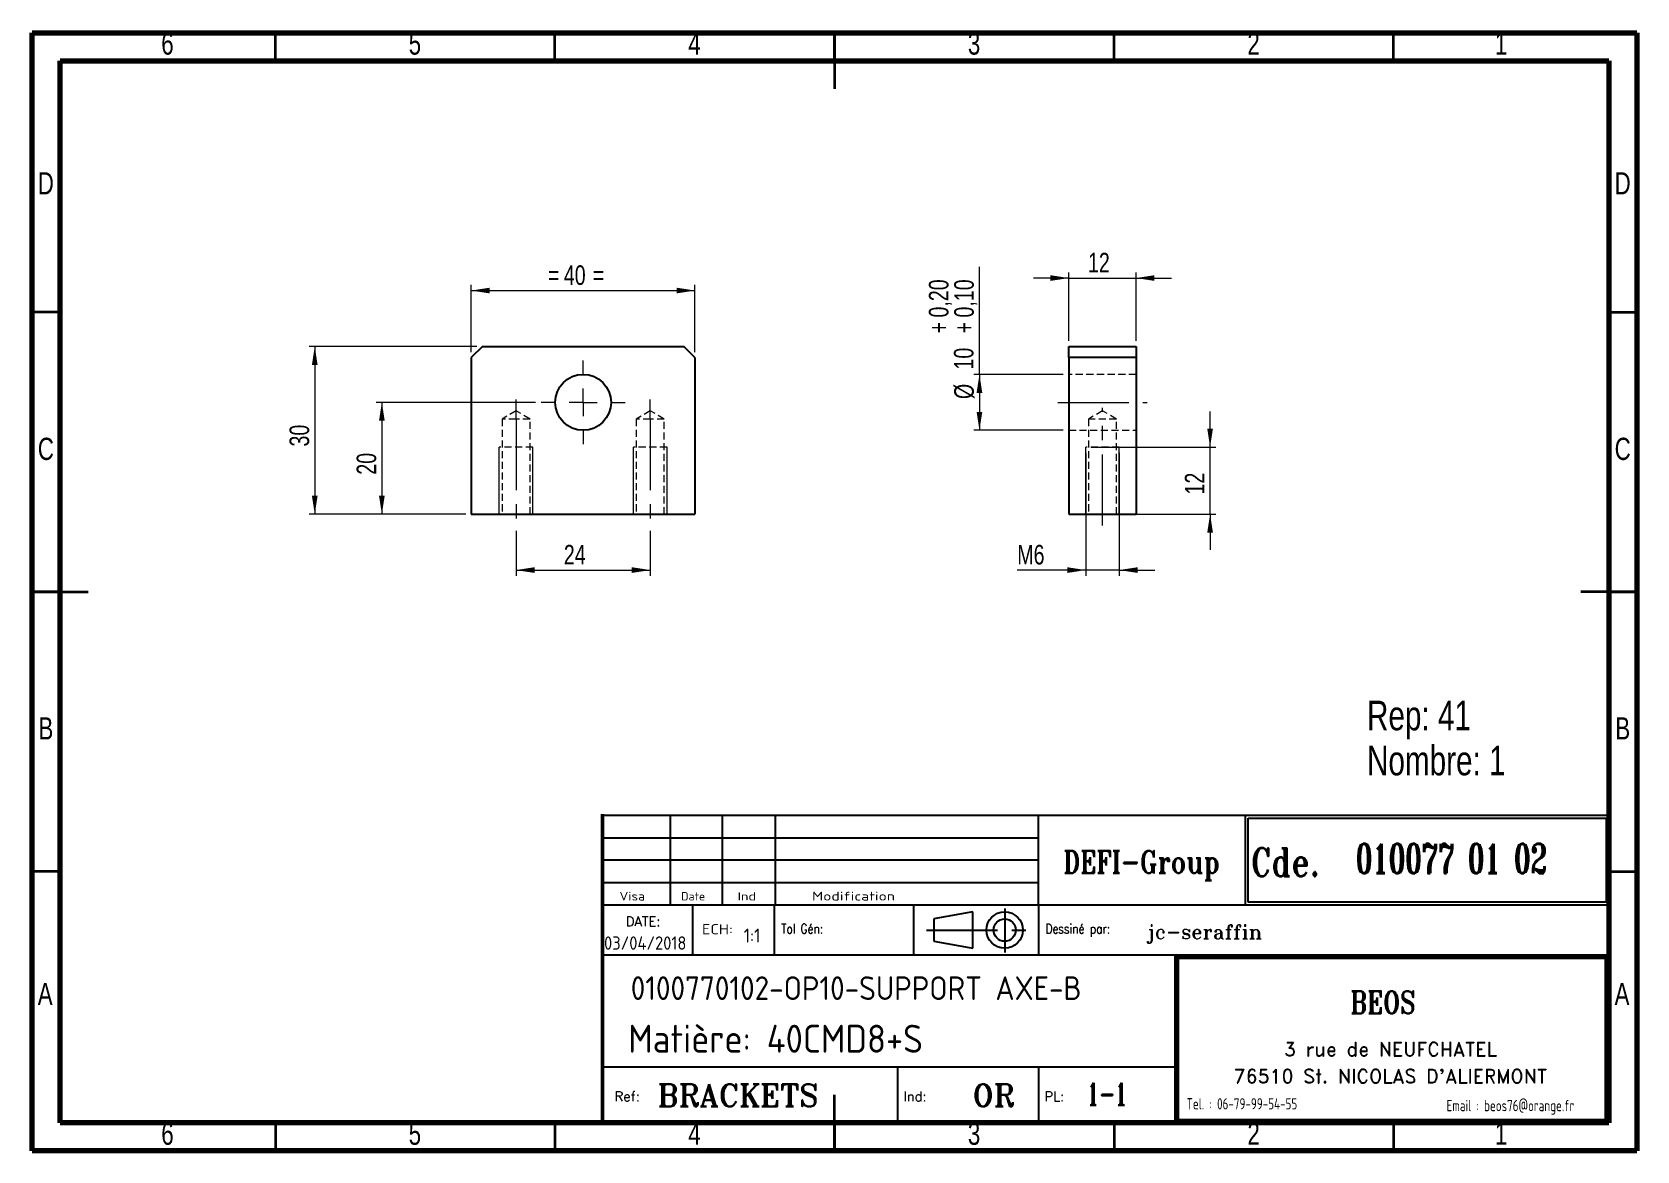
# Model space of a CAD drawing. Header units: millimetres. Extents: x 5 to 292, y 5 to 205.
import ezdxf

# ---------------------------------------------------------------- set-up
doc = ezdxf.new("R2010")
doc.units = ezdxf.units.MM
doc.linetypes.add('CENTERX2', pattern=[20.32, 12.7, -2.54, 2.54, -2.54])
doc.linetypes.add('HIDDEN', pattern=[1.905, 1.27, -0.635])
doc.layers.add('DIMENSIONS', color=176, linetype='Continuous')
doc.styles.add('SLDTEXTSTYLE0', font='TXT', dxfattribs={"width": 0.75})
doc.styles.add('SLDTEXTSTYLE1', font='ISOCP')
doc.styles.add('SLDTEXTSTYLE10', font='ISOCP', dxfattribs={"width": 1.147311})
doc.styles.add('SLDTEXTSTYLE11', font='ISOCP', dxfattribs={"width": 1.385904})
doc.styles.add('SLDTEXTSTYLE12', font='ISOCP', dxfattribs={"width": 1.246461})
doc.styles.add('SLDTEXTSTYLE13', font='ROMAND')
doc.styles.add('SLDTEXTSTYLE2', font='ROMANT', dxfattribs={"width": 0.8})
doc.styles.add('SLDTEXTSTYLE3', font='ISOCP', dxfattribs={"width": 0.8})
doc.styles.add('SLDTEXTSTYLE4', font='ROMANS', dxfattribs={"width": 0.8})
doc.styles.add('SLDTEXTSTYLE5', font='ROMANT')
doc.styles.add('SLDTEXTSTYLE6', font='ROMANS')
doc.styles.add('SLDTEXTSTYLE7', font='ROMANT', dxfattribs={"width": 0.65})
doc.styles.add('SLDTEXTSTYLE8', font='ISOCP', dxfattribs={"width": 1.446157})
doc.styles.add('SLDTEXTSTYLE9', font='ISOCP', dxfattribs={"width": 1.294402})
doc.dimstyles.new('SLDDIMSTYLE0', dxfattribs={"dimtxt": 3.5, "dimasz": 3.302, "dimexe": 0, "dimexo": 0.0625, "dimgap": 0.875, "dimtad": 1, "dimrnd": 1e-09, "dimzin": 12, "dimdsep": 46, "dimtxsty": 'SLDTEXTSTYLE0', "dimsah": 1, "dimcen": 0.09, "dimadec": 0, "dimazin": 3, "dimtfac": 1, "dimtofl": 0, "dimtmove": 0, "dimatfit": 3, "dimfxl": 1, "dimfrac": 2, "dimtolj": 1, "dimtzin": 12, "dimarcsym": 0})
doc.dimstyles.new('SLDDIMSTYLE1', dxfattribs={"dimtxt": 3.5, "dimasz": 3.302, "dimexe": 0, "dimexo": 0.0625, "dimgap": 0.875, "dimtad": 1, "dimrnd": 1e-09, "dimzin": 12, "dimdsep": 46, "dimtxsty": 'SLDTEXTSTYLE0', "dimsah": 1, "dimcen": 0.09, "dimadec": 0, "dimazin": 3, "dimtfac": 1, "dimtmove": 0, "dimatfit": 0, "dimfxl": 1, "dimfrac": 2, "dimtolj": 1, "dimtzin": 12, "dimarcsym": 0})
doc.dimstyles.new('SLDDIMSTYLE2', dxfattribs={"dimtxt": 3.5, "dimasz": 3.302, "dimexe": 0, "dimexo": 0.0625, "dimgap": 0.875, "dimtad": 1, "dimrnd": 1e-09, "dimzin": 12, "dimdsep": 46, "dimtxsty": 'SLDTEXTSTYLE0', "dimsah": 1, "dimcen": 0.09, "dimadec": 0, "dimazin": 3, "dimtol": 1, "dimtp": 0.2, "dimtm": -0.1, "dimtfac": 1, "dimtofl": 0, "dimtmove": 0, "dimatfit": 3, "dimfxl": 1, "dimfrac": 2, "dimtolj": 1, "dimarcsym": 0})

# ---------------------------------------------------------------- blocks, each defined once
blk = doc.blocks.new('SW_NOTE_0')
at = {"color": 0, "linetype": 'Continuous', "lineweight": 0, "char_height": 5.292, "attachment_point": 1, "style": 'SLDTEXTSTYLE0'}
for s, insert in [('Rep: 41', (0, 6.82)), ('Nombre: 1', (0, -1.23))]:
    blk.add_mtext(s, dxfattribs=dict(at, insert=insert))
blk = doc.blocks.new('_D')
at = {"color": 7, "linetype": 'Continuous', "lineweight": 18}
for p, q in [((83.55, 147.89), (83.55, 159.89)), ((83.55, 158.89), (123.55, 158.89)), ((123.55, 147.89), (123.55, 159.89))]:
    blk.add_line(p, q, dxfattribs=at)
for points in [[(83.55, 158.89), (86.85, 158.38), (86.85, 159.4)], [(123.55, 158.89), (120.25, 159.4), (120.25, 158.38)]]:
    blk.add_solid(points, dxfattribs=at)
at = {"color": 7, "linetype": 'Continuous', "lineweight": 18, "char_height": 3.5, "attachment_point": 1, "style": 'SLDTEXTSTYLE0'}
for s, insert in [('=', (97.26, 163.4)), ('40', (100.09, 163.4)), ('=', (105.26, 163.4))]:
    blk.add_mtext(s, dxfattribs=dict(at, insert=insert))
blk = doc.blocks.new('_D_1')
at = {"color": 7, "linetype": 'Continuous', "lineweight": 18}
for p, q in [((84.55, 148.89), (54.55, 148.89)), ((55.55, 148.89), (55.55, 118.89)), ((82.55, 118.89), (54.55, 118.89))]:
    blk.add_line(p, q, dxfattribs=at)
for points in [[(55.55, 148.89), (55.04, 145.59), (56.06, 145.59)], [(55.55, 118.89), (56.06, 122.19), (55.04, 122.19)]]:
    blk.add_solid(points, dxfattribs=at)
at = {"color": 7, "linetype": 'Continuous', "lineweight": 18, "insert": (51.04, 130.99), "char_height": 3.5, "attachment_point": 1, "rotation": 90, "style": 'SLDTEXTSTYLE0'}
blk.add_mtext('30', dxfattribs=at)
blk = doc.blocks.new('_D_2')
at = {"color": 7, "linetype": 'Continuous', "lineweight": 18}
for p, q in [((95.05, 138.89), (66.55, 138.89)), ((67.55, 138.89), (67.55, 118.89)), ((82.55, 118.89), (66.55, 118.89))]:
    blk.add_line(p, q, dxfattribs=at)
for points in [[(67.55, 138.89), (67.04, 135.59), (68.06, 135.59)], [(67.55, 118.89), (68.06, 122.19), (67.04, 122.19)]]:
    blk.add_solid(points, dxfattribs=at)
at = {"color": 7, "linetype": 'Continuous', "lineweight": 18, "insert": (63.04, 125.95), "char_height": 3.5, "attachment_point": 1, "rotation": 90, "style": 'SLDTEXTSTYLE0'}
blk.add_mtext('20', dxfattribs=at)
blk = doc.blocks.new('_D_3')
at = {"color": 7, "linetype": 'Continuous', "lineweight": 18}
for p, q in [((91.55, 115.89), (91.55, 107.89)), ((115.55, 115.89), (115.55, 107.89)), ((91.55, 108.89), (115.55, 108.89))]:
    blk.add_line(p, q, dxfattribs=at)
for points in [[(91.55, 108.89), (94.85, 108.38), (94.85, 109.4)], [(115.55, 108.89), (112.25, 109.4), (112.25, 108.38)]]:
    blk.add_solid(points, dxfattribs=at)
at = {"color": 7, "linetype": 'Continuous', "lineweight": 18, "insert": (100.09, 113.4), "char_height": 3.5, "attachment_point": 1, "style": 'SLDTEXTSTYLE0'}
blk.add_mtext('24', dxfattribs=at)
blk = doc.blocks.new('SW_CENTERMARKSYMBOL_0')
at = {"color": 0, "linetype": 'Continuous', "lineweight": 0}
for p, q in [((0, 5), (0, 7.5)), ((-5, 0), (-7.5, 0)), ((0, 0), (-2.5, 0)), ((0, 0), (0, 2.5)), ((0, 0), (0, -2.5)), ((0, 0), (2.5, 0)), ((5, 0), (7.5, 0)), ((0, -5), (0, -7.5))]:
    blk.add_line(p, q, dxfattribs=at)
blk = doc.blocks.new('_D_4')
at = {"color": 7, "linetype": 'Continuous', "lineweight": 18}
for p, q in [((190.42, 161.12), (184.07, 161.12)), ((190.42, 149.89), (190.42, 162.12)), ((190.42, 161.12), (202.42, 161.12)), ((202.42, 149.89), (202.42, 162.12)), ((202.42, 161.12), (208.77, 161.12))]:
    blk.add_line(p, q, dxfattribs=at)
for points in [[(190.42, 161.12), (187.12, 161.63), (187.12, 160.62)], [(202.42, 161.12), (205.72, 160.62), (205.72, 161.63)]]:
    blk.add_solid(points, dxfattribs=at)
at = {"color": 7, "linetype": 'Continuous', "lineweight": 18, "insert": (193.83, 165.64), "char_height": 3.5, "attachment_point": 1, "style": 'SLDTEXTSTYLE0'}
blk.add_mtext('12', dxfattribs=at)
blk = doc.blocks.new('_D_5')
at = {"color": 7, "linetype": 'Continuous', "lineweight": 18}
for p, q in [((215.67, 130.89), (215.67, 137.24)), ((194.42, 130.89), (216.67, 130.89)), ((215.67, 118.89), (215.67, 130.89)), ((194.42, 118.89), (216.67, 118.89)), ((215.67, 118.89), (215.67, 112.54))]:
    blk.add_line(p, q, dxfattribs=at)
for points in [[(215.67, 130.89), (216.18, 134.19), (215.16, 134.19)], [(215.67, 118.89), (215.16, 115.59), (216.18, 115.59)]]:
    blk.add_solid(points, dxfattribs=at)
at = {"color": 7, "linetype": 'Continuous', "lineweight": 18, "insert": (211.16, 122.41), "char_height": 3.5, "attachment_point": 1, "rotation": 90, "style": 'SLDTEXTSTYLE0'}
blk.add_mtext('12', dxfattribs=at)
blk = doc.blocks.new('_D_6')
at = {"color": 7, "linetype": 'Continuous', "lineweight": 18}
for p, q in [((193.42, 129.89), (193.42, 107.89)), ((199.42, 129.89), (199.42, 107.89)), ((193.42, 108.89), (181.18, 108.89)), ((199.42, 108.89), (193.42, 108.89)), ((199.42, 108.89), (205.77, 108.89))]:
    blk.add_line(p, q, dxfattribs=at)
for points in [[(193.42, 108.89), (190.12, 109.4), (190.12, 108.38)], [(199.42, 108.89), (202.72, 108.38), (202.72, 109.4)]]:
    blk.add_solid(points, dxfattribs=at)
at = {"color": 7, "linetype": 'Continuous', "lineweight": 18, "insert": (181.18, 113.4), "char_height": 3.5, "attachment_point": 1, "style": 'SLDTEXTSTYLE0'}
blk.add_mtext('M6', dxfattribs=at)
blk = doc.blocks.new('_D_7')
at = {"color": 7, "linetype": 'Continuous', "lineweight": 18}
for p, q in [((174.42, 143.89), (174.42, 163.11)), ((189.42, 143.89), (173.42, 143.89)), ((174.42, 143.89), (174.42, 133.89)), ((189.42, 133.89), (173.42, 133.89))]:
    blk.add_line(p, q, dxfattribs=at)
for points in [[(174.42, 143.89), (173.91, 140.59), (174.93, 140.59)], [(174.42, 133.89), (174.93, 137.19), (173.91, 137.19)]]:
    blk.add_solid(points, dxfattribs=at)
at = {"color": 7, "linetype": 'Continuous', "lineweight": 18, "char_height": 3.5, "attachment_point": 1, "rotation": 90, "style": 'SLDTEXTSTYLE0'}
for s, insert in [('0,20', (165.38, 154.06)), ('0,10', (169.91, 154.06)), ('+', (165.38, 151.23)), ('+', (169.91, 151.23)), ('10', (169.85, 144.76)), ('%%c', (169.91, 139.48))]:
    blk.add_mtext(s, dxfattribs=dict(at, insert=insert))

msp = doc.modelspace()

# ---------------------------------------------------------------- linework, layer by layer
at = {"color": 7, "linetype": 'Continuous', "lineweight": 70}
for p, q in [((5, 5), (5, 205)), ((5, 205), (292, 205)), ((292, 205), (292, 5)), ((10, 10), (10, 200)), ((10, 200), (287, 200)), ((287, 200), (287, 10)), ((287, 10), (10, 10)), ((292, 5), (5, 5))]:
    msp.add_line(p, q, dxfattribs=at)
at = {"color": 7, "linetype": 'Continuous', "lineweight": 35}
for p, q in [((48.5, 200), (48.5, 205)), ((98.5, 200), (98.5, 205)), ((148.5, 205.001), (148.5, 194.999)), ((148.5, 200), (148.5, 205)), ((198.5, 200), (198.5, 205)), ((248.5, 200), (248.5, 205)), ((10, 155), (5, 155)), ((287, 155), (292, 155)), ((4.999, 105), (15.001, 105)), ((10, 105), (5, 105)), ((292.001, 105), (281.999, 105)), ((287, 105), (292, 105)), ((10, 55), (5, 55)), ((287, 55), (292, 55)), ((148.5, 4.999), (148.5, 15.001)), ((48.5, 10), (48.5, 5)), ((98.5, 10), (98.5, 5)), ((148.5, 10), (148.5, 5)), ((198.5, 10), (198.5, 5)), ((248.5, 10), (248.5, 5))]:
    msp.add_line(p, q, dxfattribs=at)
at = {"color": 7, "linetype": 'Continuous', "lineweight": 25}
for p, q in [((85.548, 148.892), (83.548, 146.892)), ((83.548, 146.892), (83.548, 118.892)), ((85.548, 148.892), (121.548, 148.892)), ((123.548, 146.892), (121.548, 148.892)), ((123.548, 146.892), (123.548, 118.892)), ((190.42, 148.892), (202.42, 148.892)), ((190.42, 146.892), (190.42, 148.892)), ((190.42, 146.892), (190.42, 118.892)), ((202.42, 146.892), (190.42, 146.892)), ((202.42, 148.892), (202.42, 146.892)), ((202.42, 146.892), (202.42, 118.892)), ((83.548, 118.892), (123.548, 118.892)), ((190.42, 118.892), (202.42, 118.892))]:
    msp.add_line(p, q, dxfattribs=at)
at = {"color": 7, "linetype": 'HIDDEN', "lineweight": 18}
for p, q in [((202.42, 143.892), (190.42, 143.892)), ((91.548, 137.394), (89.048, 135.892)), ((91.548, 135.892), (89.048, 135.892)), ((89.048, 135.892), (89.048, 118.892)), ((94.048, 135.892), (91.548, 137.394)), ((94.048, 135.892), (91.548, 135.892)), ((94.048, 118.892), (94.048, 135.892)), ((115.548, 137.394), (113.048, 135.892)), ((115.548, 135.892), (113.048, 135.892)), ((113.048, 135.892), (113.048, 118.892)), ((118.048, 135.892), (115.548, 137.394)), ((118.048, 135.892), (115.548, 135.892)), ((118.048, 118.892), (118.048, 135.892)), ((196.42, 137.394), (193.92, 135.892)), ((198.92, 135.892), (193.92, 135.892)), ((193.92, 135.892), (193.92, 118.892)), ((198.92, 135.892), (196.42, 137.394)), ((198.92, 118.892), (198.92, 135.892)), ((190.42, 133.892), (202.42, 133.892)), ((94.548, 130.892), (88.548, 130.892)), ((118.548, 130.892), (112.548, 130.892)), ((199.42, 130.892), (193.42, 130.892)), ((199.42, 130.892), (193.42, 130.892))]:
    msp.add_line(p, q, dxfattribs=at)
at = {"color": 7, "linetype": 'CENTERX2', "lineweight": 18}
for p, q in [((91.548, 135.892), (91.548, 139.394)), ((115.548, 135.892), (115.548, 139.394)), ((188.42, 138.892), (204.42, 138.892)), ((196.42, 116.892), (196.42, 137.892)), ((91.548, 135.892), (91.548, 116.892)), ((115.548, 135.892), (115.548, 116.892))]:
    msp.add_line(p, q, dxfattribs=at)
at = {"color": 7, "linetype": 'Continuous', "lineweight": 18}
for p, q in [((88.548, 118.892), (88.548, 130.892)), ((94.548, 118.892), (94.548, 130.892)), ((112.548, 118.892), (112.548, 130.892)), ((118.548, 118.892), (118.548, 130.892)), ((193.42, 118.892), (193.42, 130.892)), ((193.42, 118.892), (193.42, 130.892)), ((199.42, 118.892), (199.42, 130.892)), ((199.42, 118.892), (199.42, 130.892))]:
    msp.add_line(p, q, dxfattribs=at)
at = {"color": 7, "linetype": 'Continuous', "lineweight": 50}
msp.add_line((107, 65.25), (107, 10), dxfattribs=at)
at = {"color": 7, "linetype": 'Continuous', "lineweight": 25}
msp.add_circle((103.548, 138.892), 5, dxfattribs=at)
at = {"layer": 'DIMENSIONS', "color": 3}
for p, q in [((185, 65), (106.925, 65)), ((119.192, 49), (119.192, 65)), ((128.498, 49), (128.498, 65)), ((137.966, 49), (137.966, 65)), ((107, 61), (185, 61)), ((185, 57), (107, 57)), ((107, 53), (185, 53))]:
    msp.add_line(p, q, dxfattribs=at)
at = {"layer": 'DIMENSIONS', "color": 6}
for p, q in [((106.925, 65), (106.925, 10)), ((287, 10), (287, 65)), ((287, 40), (209.384, 40)), ((209.384, 40), (209.384, 10)), ((286.8, 39.8), (209.584, 39.8)), ((209.584, 39.8), (209.584, 10.2)), ((286.6, 39.6), (209.784, 39.6)), ((209.784, 39.6), (209.784, 10.4)), ((286.4, 39.4), (209.984, 39.4)), ((209.984, 39.4), (209.984, 10.6)), ((286.4, 10.6), (286.4, 39.4)), ((286.6, 10.4), (286.6, 39.6)), ((286.8, 10.2), (286.8, 39.8)), ((106.925, 10), (287, 10)), ((209.584, 10.2), (286.8, 10.2)), ((209.784, 10.4), (286.6, 10.4)), ((209.984, 10.6), (286.4, 10.6))]:
    msp.add_line(p, q, dxfattribs=at)
at = {"layer": 'DIMENSIONS', "color": 1}
for p, q in [((287, 65), (185, 65)), ((185, 49), (185, 65)), ((222, 49), (222, 65)), ((222.5, 49.5), (222.5, 64.5)), ((222.5, 64.5), (286.5, 64.5)), ((286.5, 64.5), (286.5, 49.5)), ((107, 49), (287, 49)), ((123.11, 49), (123.11, 40)), ((137.731, 49), (137.731, 40)), ((162.62, 49), (162.62, 40)), ((185, 49), (185, 40)), ((286.5, 49.5), (222.5, 49.5)), ((209.384, 40), (107, 40)), ((209.384, 20), (107, 20)), ((159.792, 20), (159.792, 10)), ((185, 20), (185, 10))]:
    msp.add_line(p, q, dxfattribs=at)
at = {"layer": 'DIMENSIONS'}
for p, q in [((222.5, 49.5), (222.5, 64.5)), ((222.5, 64.5), (286.5, 64.5)), ((286.5, 64.5), (286.5, 49.5)), ((286.5, 49.5), (222.5, 49.5))]:
    msp.add_line(p, q, dxfattribs=at)
at = {"layer": 'DIMENSIONS', "color": 7}
for p, q in [((173.244, 47.75), (166.244, 46.5)), ((166.244, 46.5), (166.244, 42.5)), ((173.244, 41.25), (173.244, 47.75)), ((166.244, 42.5), (173.244, 41.25))]:
    msp.add_line(p, q, dxfattribs=at)
at = {"layer": 'DIMENSIONS', "color": 3, "linetype": 'CENTERX2'}
for p, q in [((178.934, 48.348), (178.934, 40.513)), ((164.946, 44.5), (183.201, 44.5))]:
    msp.add_line(p, q, dxfattribs=at)
at = {"layer": 'DIMENSIONS', "color": 7}
for radius in [3.25, 2]:
    msp.add_circle((178.934, 44.5), radius, dxfattribs=at)

# ---------------------------------------------------------------- block references
at = {"color": 7, "linetype": 'Continuous', "lineweight": 0}
for name, p in [('SW_CENTERMARKSYMBOL_0', (103.548, 138.892)), ('SW_NOTE_0', (243.729, 78.702))]:
    msp.add_blockref(name, p, dxfattribs=at)

# ---------------------------------------------------------------- texts
at = {"color": 7, "linetype": 'Continuous', "lineweight": 0, "char_height": 3.969, "attachment_point": 2, "style": 'SLDTEXTSTYLE0'}
for s, insert in [('6', (29.21, 205.06)), ('5', (73.46, 205.06)), ('4', (123.46, 205.06)), ('3', (173.46, 205.06)), ('2', (223.46, 205.06)), ('1', (267.71, 205.06)), ('D', (7.453, 180.06)), ('D', (289.453, 180.06)), ('C', (7.459, 132.56)), ('C', (289.459, 132.56)), ('B', (7.471, 82.56)), ('B', (289.471, 82.56)), ('A', (7.34, 35.06)), ('A', (289.34, 35.06)), ('6', (29.21, 10.06)), ('5', (73.46, 10.06)), ('4', (123.46, 10.06)), ('3', (173.46, 10.06)), ('2', (223.46, 10.06)), ('1', (267.71, 10.06))]:
    msp.add_mtext(s, dxfattribs=dict(at, insert=insert))
at = {"layer": 'DIMENSIONS'}
for s, insert, char_height, attachment_point, style in [('DEFI-Group', (203.42, 58.701), 4, 2, 'SLDTEXTSTYLE2'), ('Cde.', (223, 59.126), 5, 1, 'SLDTEXTSTYLE2'), ('010077 01 02', (241.74, 59.94), 5.29167, 1, 'SLDTEXTSTYLE7'), ('Visa', (110.041, 51.348), 1.5671, 1, 'SLDTEXTSTYLE12'), ('Date', (121.067, 51.283), 1.4924, 1, 'SLDTEXTSTYLE10'), ('Ind', (131.171, 51.283), 1.4924, 1, 'SLDTEXTSTYLE11'), ('Modification', (144.489, 51.348), 1.56705, 1, 'SLDTEXTSTYLE8'), ('DATE:', (111.156, 46.915), 1.7277, 1, 'SLDTEXTSTYLE6'), ('03/04/2018', (107.286, 43.368), 2.3813, 1, 'SLDTEXTSTYLE1'), ('ECH:', (124.788, 45.56), 1.8141, 1, 'SLDTEXTSTYLE9'), ('1:1', (132.263, 44.764), 2.5, 1, 'SLDTEXTSTYLE1'), ('Tol Gén:', (138.952, 45.598), 1.7277, 1, 'SLDTEXTSTYLE4'), ('Dessiné par:', (186.221, 45.598), 1.72768, 1, 'SLDTEXTSTYLE4'), ('jc-seraffin', (204.355, 45.42), 2.5, 1, 'SLDTEXTSTYLE5'), ('0100770102-OP10-SUPPORT AXE-B', (112.057, 36.227), 4.23333, 1, 'SLDTEXTSTYLE1'), ('BEOS', (246.571, 33.595), 4, 2, 'SLDTEXTSTYLE2'), ('Matière: 40CMD8+S', (111.603, 27.564), 5, 1, 'SLDTEXTSTYLE1'), ('3 rue de NEUFCHATEL', (247.909, 24.448), 2.5, 2, 'SLDTEXTSTYLE13'), ("76510 St. NICOLAS D'ALIERMONT", (247.903, 19.623), 2.5, 2, 'SLDTEXTSTYLE13'), ('Ref:', (109.168, 15.598), 1.7277, 1, 'SLDTEXTSTYLE6'), ('BRACKETS', (116.839, 16.951), 4, 1, 'SLDTEXTSTYLE5'), ('Ind:', (160.826, 15.598), 1.7277, 1, 'SLDTEXTSTYLE6'), ('OR', (173.194, 16.951), 4, 1, 'SLDTEXTSTYLE5'), ('PL:', (186.034, 15.598), 1.7277, 1, 'SLDTEXTSTYLE6'), ('1-1', (193.651, 17.173), 4, 1, 'SLDTEXTSTYLE7'), ('Tel. : 06-79-99-54-55', (221.36, 14.429), 2, 2, 'SLDTEXTSTYLE3'), ('Email : beos76@orange.fr', (269.372, 14.097), 2, 2, 'SLDTEXTSTYLE3')]:
    msp.add_mtext(s, dxfattribs=dict(at, insert=insert, char_height=char_height, attachment_point=attachment_point, style=style))

# ---------------------------------------------------------------- dimensions: what is measured, and where the dimension line sits
at = {"color": 7, "linetype": 'Continuous', "lineweight": 18}
for base, p1, p2, dimstyle, picture, middle in [((202.42, 161.125), (190.42, 148.892), (202.42, 148.892), 'SLDDIMSTYLE1', '_D_4', (196.42, 161.125)), ((115.548, 108.892), (91.548, 116.892), (115.548, 116.892), 'SLDDIMSTYLE0', '_D_3', (102.675, 108.892))]:
    dim = msp.add_linear_dim(base=base, p1=p1, p2=p2, dimstyle=dimstyle, dxfattribs=at)
    dim.commit()
    dim.dimension.update_dxf_attribs({"geometry": picture, "text_midpoint": middle, "dimtype": 160})
for base, p1, p2, text, dimstyle, picture, middle in [((123.548, 158.892), (83.548, 146.892), (123.548, 146.892), '=<>=', 'SLDDIMSTYLE0', '_D', (102.675, 158.892)), ((193.42, 108.892), (199.42, 130.892), (193.42, 130.892), 'M6', 'SLDDIMSTYLE1', '_D_6', (184.619, 108.892))]:
    dim = msp.add_linear_dim(base=base, p1=p1, p2=p2, text=text, dimstyle=dimstyle, dxfattribs=at)
    dim.commit()
    dim.dimension.update_dxf_attribs({"geometry": picture, "text_midpoint": middle, "dimtype": 160})
dim = msp.add_linear_dim(base=(174.42, 133.892), p1=(190.42, 143.892), p2=(190.42, 133.892), angle=90, text='%%c<>', dimstyle='SLDDIMSTYLE2', dxfattribs=at)
dim.commit()
dim.dimension.update_dxf_attribs({"geometry": '_D_7', "text_midpoint": (174.42, 151.295), "dimtype": 160})
for base, p1, p2, dimstyle, picture, middle in [((55.548, 118.892), (85.548, 148.892), (83.548, 118.892), 'SLDDIMSTYLE0', '_D_1', (55.548, 133.581)), ((67.548, 118.892), (96.048, 138.892), (83.548, 118.892), 'SLDDIMSTYLE1', '_D_2', (67.548, 128.531)), ((215.668, 130.892), (193.42, 118.892), (193.42, 130.892), 'SLDDIMSTYLE1', '_D_5', (215.668, 125))]:
    dim = msp.add_linear_dim(base=base, p1=p1, p2=p2, angle=90, dimstyle=dimstyle, dxfattribs=at)
    dim.commit()
    dim.dimension.update_dxf_attribs({"geometry": picture, "text_midpoint": middle, "dimtype": 160})

doc.saveas('drawing.dxf')
